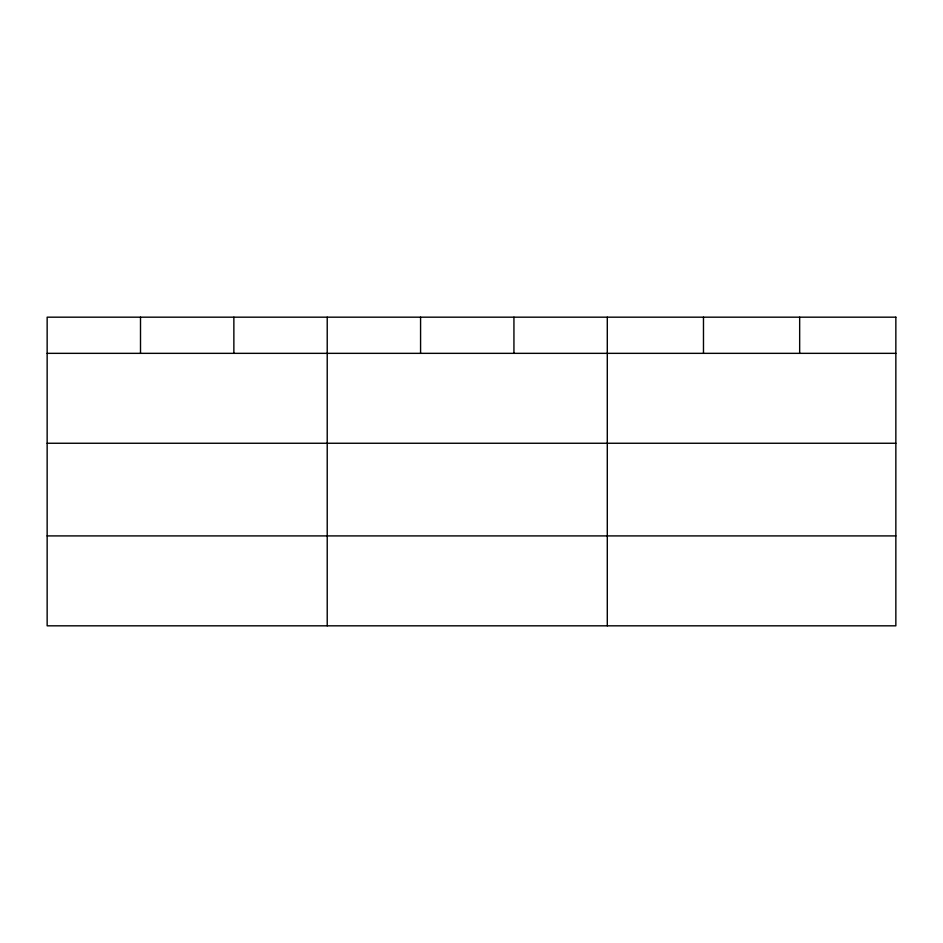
<?xml version="1.0" encoding="UTF-8"?>
<svg xmlns="http://www.w3.org/2000/svg" width="943" height="943" viewBox="0 0 943 943"><rect width="100%" height="100%" fill="white"/><g stroke="black" fill="none" stroke-linecap="round" stroke-linejoin="round"><path stroke-width="1.41" d="M47.15 353.342L895.85 353.342M47.15 443.257L895.85 443.257M47.15 535.907L895.85 535.907M799.664 317.178L799.664 353.342M703.478 317.178L703.478 353.342M607.292 317.178L607.292 625.822M513.935 317.178L513.935 353.342M420.578 317.178L420.578 353.342M327.221 317.178L327.221 625.822M233.864 317.178L233.864 353.342M140.507 317.178L140.507 353.342M895.85 317.178L47.15 317.178L47.15 625.822L895.85 625.822L895.85 317.178"/></g></svg>
